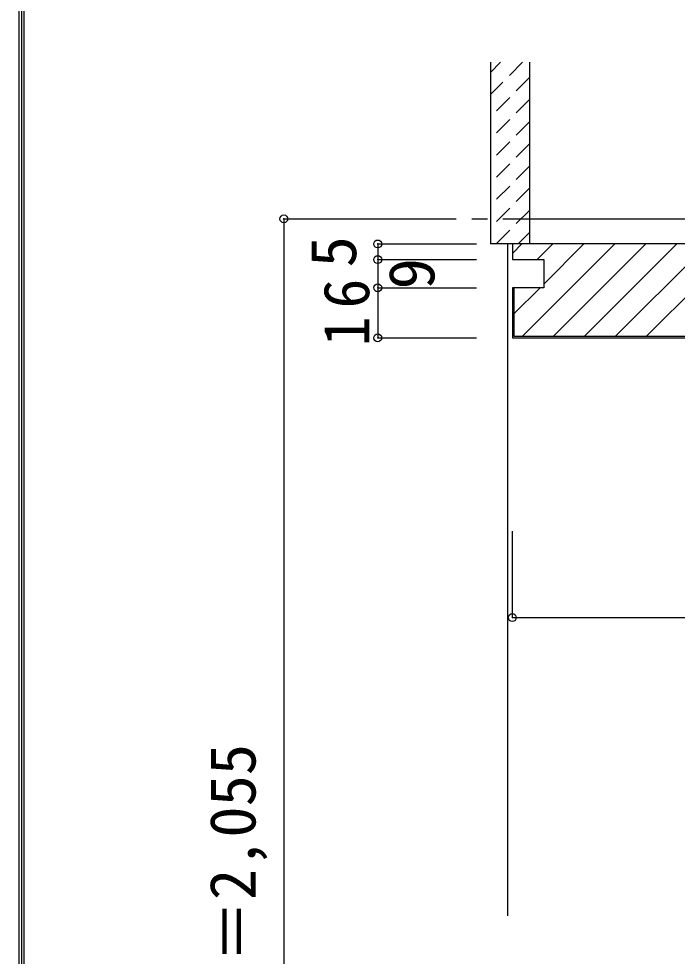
# Model space of a CAD drawing. Units: millimetres at full size, sheet at 1:5; details may follow other scales. Extents: x -973 to 977, y -718 to 696.
# Drawn here: x -973.3 to -763, y -294.6 to 4.7 of the extents above; entities that cross this region are included whole.
import ezdxf
from ezdxf.enums import TextEntityAlignment as Align

# ---------------------------------------------------------------- set-up
doc = ezdxf.new("R2010")
doc.units = ezdxf.units.MM
doc.header["$LTSCALE"] = 5
doc.header["$PDMODE"] = 32
doc.header["$PDSIZE"] = 2.5
doc.linetypes.add('CHAIN1', pattern=[8, 5, -1, 1, -1])
doc.linetypes.add('DASHED1', pattern=[1.8, 1.2, -0.6])
for name, color, linetype in [('0-1_通り芯', 4, 'CHAIN1'), ('0-2_柱', 7, 'Continuous'), ('0-3_仕上げ', 2, 'Continuous'), ('0-4_枠', 3, 'Continuous'), ('0-B_寸法', 7, 'Continuous'), ('0-C_ハッチ', 4, 'DASHED1'), ('F-1_枠', 6, 'Continuous')]:
    doc.layers.add(name, color=color, linetype=linetype)
doc.styles.add('ＭＳ ゴシック', font='')
doc.styles.get('ＭＳ ゴシック').set_extended_font_data('MS Gothic')

msp = doc.modelspace()

# ---------------------------------------------------------------- linework, layer by layer
at = {"layer": '0-1_通り芯'}
msp.add_line((-858.68, -59.167), (-456.18, -59.167), dxfattribs=at)
at = {"layer": '0-2_柱'}
msp.add_line((-810.18, -59.167), (-635.18, -59.167), dxfattribs=at)
at = {"layer": '0-3_仕上げ'}
for p, q in [((-822.68, -9.167), (-822.68, -67.167)), ((-810.18, -9.167), (-810.18, -67.167)), ((-810.18, -67.167), (-822.68, -67.167))]:
    msp.add_line(p, q, dxfattribs=at)
at = {"layer": '0-4_枠', "color": 4}
for p in [(-815.68, -67.167), (-817.18, -281.667)]:
    msp.add_line(p, (-817.18, -67.167), dxfattribs=at)
at = {"layer": '0-4_枠'}
for p, q in [((-815.68, -81.167), (-815.68, -97.167)), ((-815.18, -81.167), (-815.18, -96.667)), ((-815.68, -97.167), (-756.08, -97.167)), ((-815.18, -96.667), (-756.08, -96.667))]:
    msp.add_line(p, q, dxfattribs=at)
msp.add_lwpolyline([(-629.68, -67.167), (-815.68, -67.167), (-815.68, -72.167), (-805.68, -72.167), (-805.68, -81.167), (-815.68, -81.167)], dxfattribs=at)
at = {"layer": '0-B_寸法', "color": 4}
for p, q in [((-888.68, -59.167), (-888.68, -517.167)), ((-888.68, -59.167), (-858.68, -59.167)), ((-858.68, -67.167), (-858.68, -72.167)), ((-858.68, -67.167), (-827.18, -67.167)), ((-858.68, -72.167), (-858.68, -81.167)), ((-858.68, -72.167), (-827.18, -72.167)), ((-858.68, -81.167), (-858.68, -97.167)), ((-858.68, -81.167), (-827.18, -81.167)), ((-858.68, -97.167), (-827.18, -97.167)), ((-815.68, -186.471), (-815.68, -158.913))]:
    msp.add_line(p, q, dxfattribs=at)
msp.add_lwpolyline([(-815.68, -186.471), (-629.68, -186.471), (-629.68, -162.413)], dxfattribs=at)
at = {"layer": '0-B_寸法'}
for p in [(-888.68, -59.167), (-858.68, -67.167), (-858.68, -72.167), (-858.68, -81.167), (-858.68, -97.167), (-815.68, -186.471)]:
    msp.add_point(p, dxfattribs=at)
at = {"layer": '0-C_ハッチ'}
for p, q in [((-812.398, -9.167), (-822.68, -19.449)), ((-819.469, -9.167), (-822.68, -12.378)), ((-810.18, -14.02), (-822.68, -26.52)), ((-810.18, -21.091), (-822.68, -33.591)), ((-810.18, -28.162), (-822.68, -40.662)), ((-810.18, -35.233), (-822.68, -47.733)), ((-810.18, -42.304), (-822.68, -54.804)), ((-810.18, -49.375), (-822.68, -61.875)), ((-810.18, -56.446), (-820.901, -67.167)), ((-810.18, -63.517), (-813.83, -67.167))]:
    msp.add_line(p, q, dxfattribs=at)
at = {"layer": '0-C_ハッチ', "linetype": 'Continuous'}
for p, q in [((-815.68, -70.228), (-812.619, -67.167)), ((-812.421, -96.667), (-782.921, -67.167)), ((-807.72, -72.167), (-802.72, -67.167)), ((-805.68, -80.027), (-792.82, -67.167)), ((-802.521, -96.667), (-773.021, -67.167)), ((-792.622, -96.667), (-763.122, -67.167)), ((-782.722, -96.667), (-753.222, -67.167)), ((-772.823, -96.667), (-743.323, -67.167)), ((-815.18, -89.527), (-806.82, -81.167))]:
    msp.add_line(p, q, dxfattribs=at)
at = {"layer": 'F-1_枠'}
for p, q in [((-973.347, 695.833), (-973.347, -700.833)), ((-972.514, 695.833), (-972.514, -700.833)), ((-971.68, 695.833), (-971.68, -700.833))]:
    msp.add_line(p, q, dxfattribs=at)

# ---------------------------------------------------------------- texts
at = {"layer": '0-B_寸法', "style": 'ＭＳ ゴシック'}
for s, p in [('5', (-861.18, -74.667)), ('9', (-836.18, -81.667)), ('ＲＯＨ＝2,055', (-893.321, -356.667))]:
    msp.add_text(s, height=14.66, rotation=90, dxfattribs=at).set_placement(p, align=Align.BOTTOM_LEFT)
at = {"layer": '0-B_寸法', "insert": (-861.18, -99.792), "char_height": 14.66, "attachment_point": 7, "rotation": 90, "style": 'ＭＳ ゴシック'}
msp.add_mtext('\\T1.27;\\W0.95;16', dxfattribs=at)

doc.saveas('drawing.dxf')
